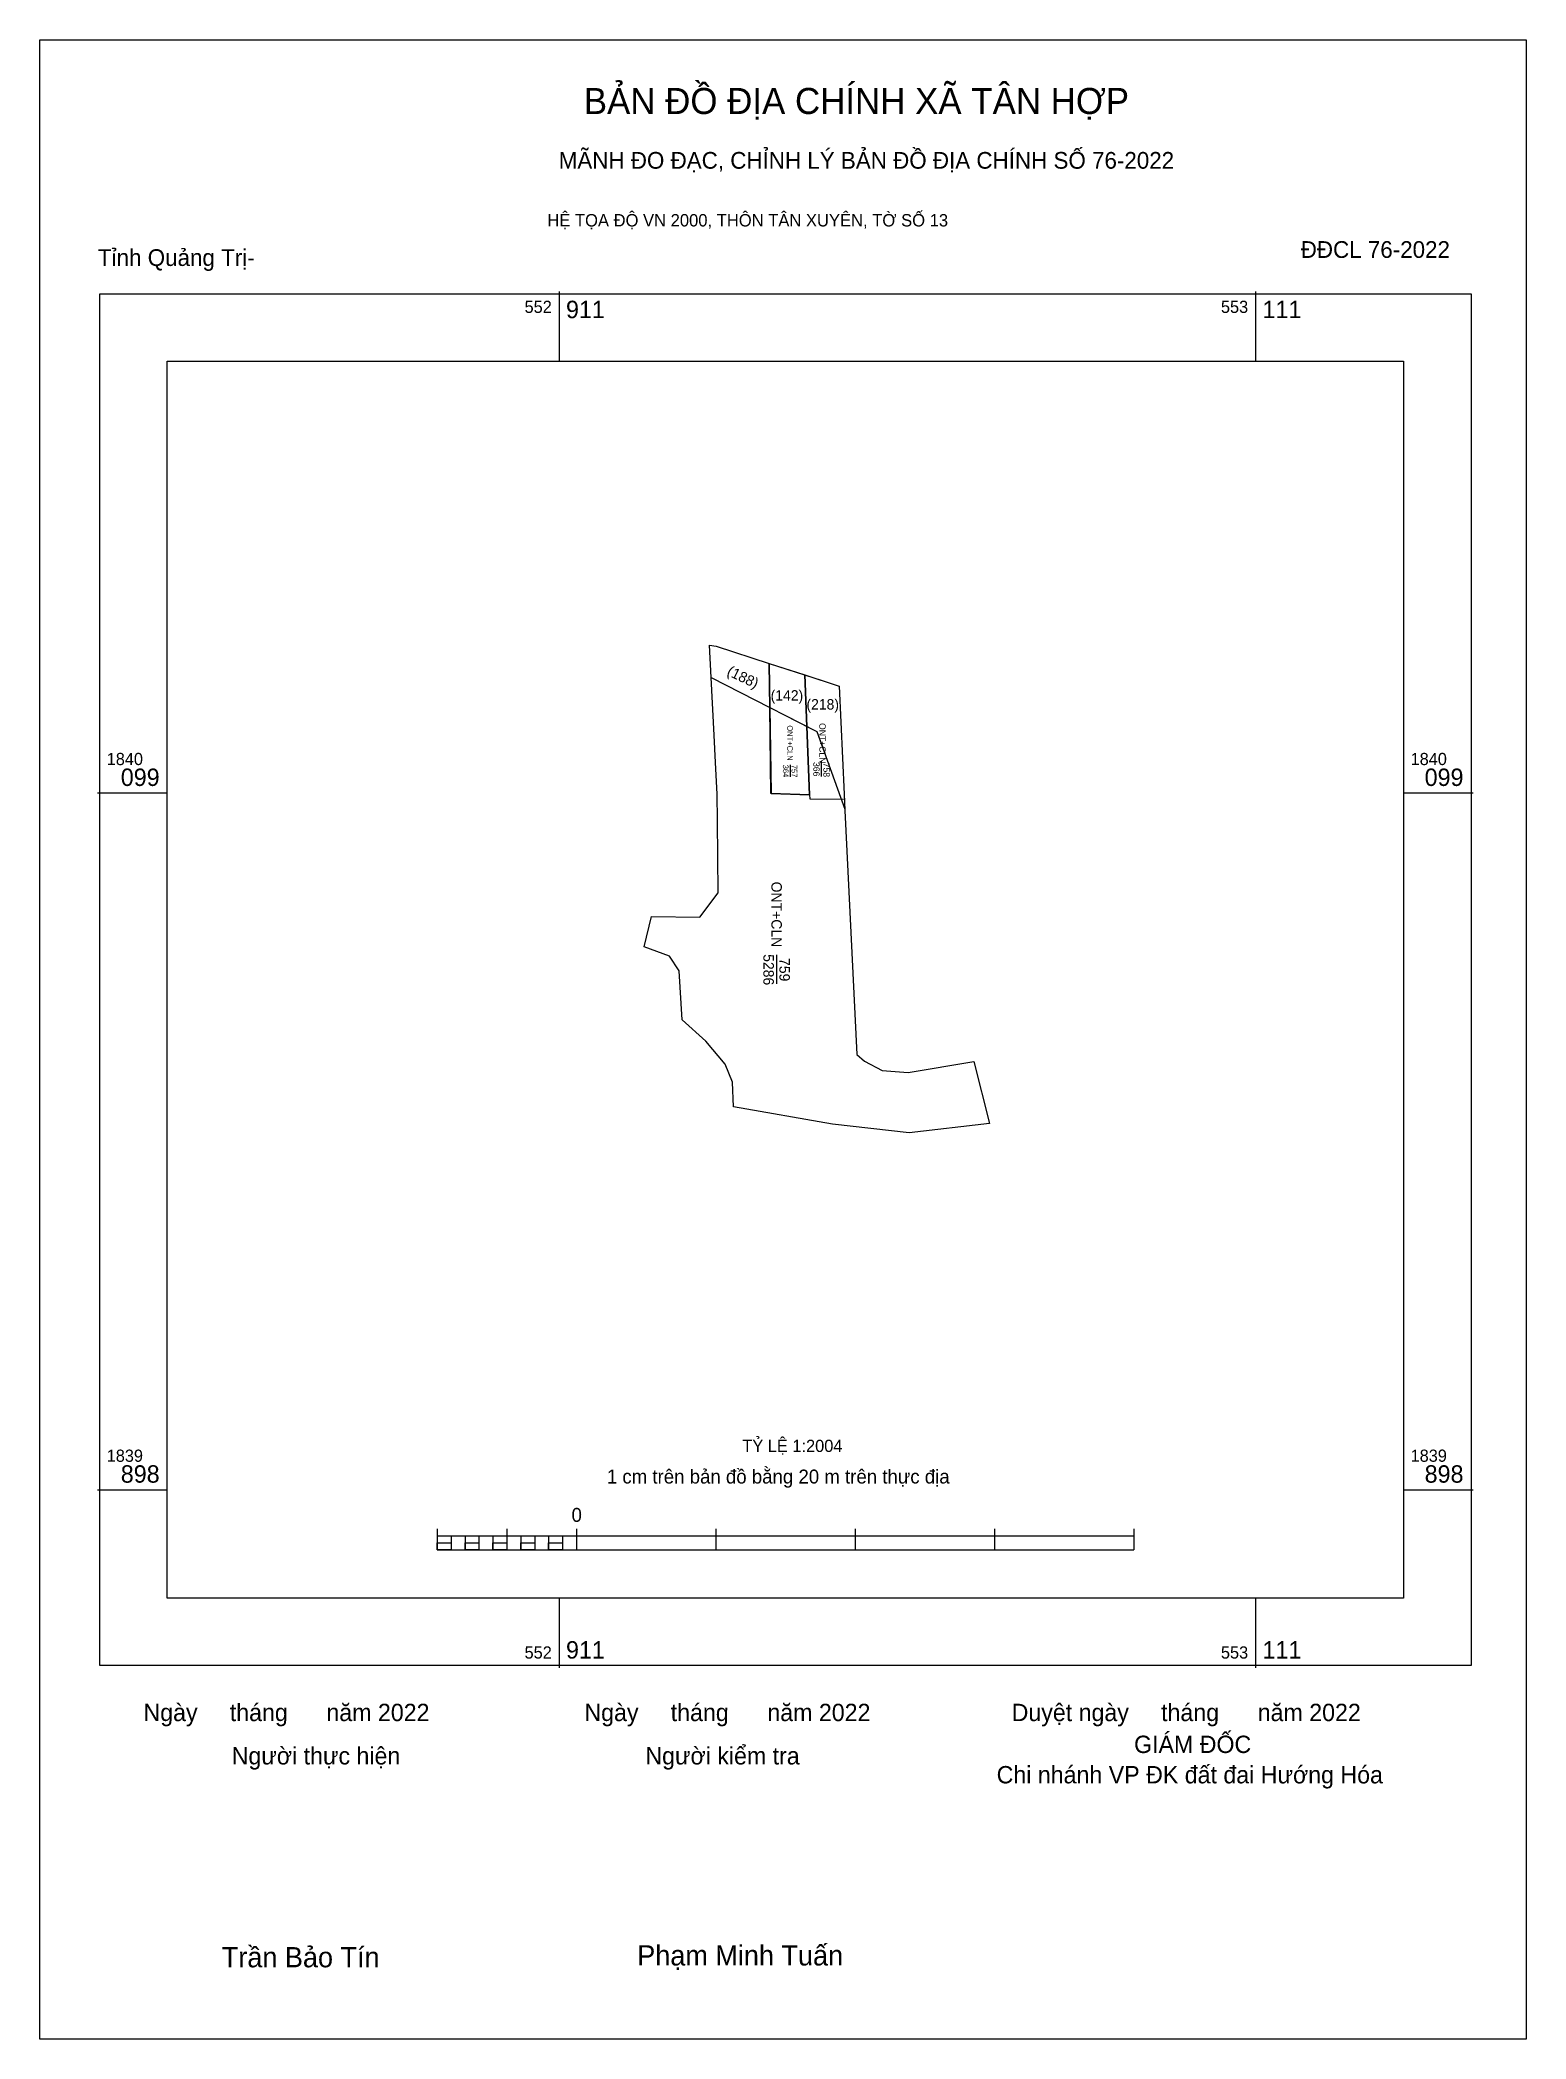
# Model space of a CAD drawing. Extents: x 552762 to 553190, y 1839741 to 1840316.
import ezdxf

# ---------------------------------------------------------------- set-up
doc = ezdxf.new("R2010")
doc.units = 0
for name, color, linetype in [('Level 10', 7, 'Continuous'), ('Level 13', 7, 'Continuous'), ('Level 15', 7, 'Continuous'), ('Level 27', 7, 'Continuous'), ('Level 59', 7, 'Continuous'), ('Level 6', 7, 'Continuous'), ('Level 62', 7, 'Continuous'), ('Level 63', 7, 'Continuous'), ('Level 9', 7, 'Continuous')]:
    doc.layers.add(name, color=color, linetype=linetype)

msp = doc.modelspace()

# ---------------------------------------------------------------- linework, layer by layer
at = {"layer": 'Level 10'}
for p, q in [((552955.23, 1840132.23), (552954.74, 1840141.54)), ((552954.74, 1840141.54), (552956.65, 1840141.23)), ((552956.65, 1840141.23), (552971.99, 1840136.3)), ((552971.99, 1840136.3), (552972.15, 1840123.59)), ((552982.78, 1840118.1), (552982.21, 1840132.96)), ((552982.21, 1840132.96), (552992.11, 1840129.78)), ((552956.09, 1840115.66), (552955.23, 1840132.23)), ((552992.11, 1840129.78), (552993.49, 1840098.72)), ((552972.15, 1840123.59), (552972.48, 1840098.9)), ((552956.5, 1840107.75), (552956.09, 1840115.66)), ((552983.54, 1840098.46), (552982.78, 1840118.1)), ((552956.97, 1840098.69), (552956.5, 1840107.75)), ((552957.1, 1840091.03), (552956.97, 1840098.69)), ((552972.48, 1840098.9), (552983.56, 1840098.5)), ((552993.51, 1840098.77), (552993.74, 1840093.94)), ((552993.74, 1840093.94), (552997.2, 1840023.82)), ((552957.29, 1840070.28), (552957.1, 1840091.03)), ((552952.01, 1840063.26), (552957.29, 1840070.28)), ((552935.97, 1840054.79), (552938.04, 1840063.46)), ((552938.04, 1840063.46), (552952.01, 1840063.26)), ((552943.24, 1840052.12), (552935.97, 1840054.79)), ((552946.05, 1840047.86), (552943.24, 1840052.12)), ((552946.9, 1840033.8), (552946.05, 1840047.86)), ((552953.74, 1840027.67), (552946.9, 1840033.8)), ((552959.28, 1840021.02), (552953.74, 1840027.67)), ((552997.2, 1840023.82), (552999.38, 1840021.87)), ((552961.39, 1840015.84), (552959.28, 1840021.02)), ((552999.38, 1840021.87), (553004.46, 1840019.24)), ((553004.46, 1840019.24), (553011.95, 1840018.64)), ((553011.95, 1840018.64), (553030.8, 1840021.74)), ((553030.8, 1840021.74), (553035.31, 1840003.96)), ((552961.64, 1840008.76), (552961.39, 1840015.84)), ((552990.19, 1840003.76), (552961.64, 1840008.76)), ((553012.27, 1840001.26), (552990.19, 1840003.76)), ((553035.31, 1840003.96), (553012.27, 1840001.26))]:
    msp.add_line(p, q, dxfattribs=at)
msp.add_lwpolyline([(552983.54, 1840098.46), (552972.46, 1840098.85), (552972.13, 1840123.54), (552971.97, 1840136.25), (552982.21, 1840132.96), (552982.78, 1840118.1)], close=True, dxfattribs=at)
at = {"layer": 'Level 13'}
msp.add_line((552986.93, 1840108.2), (552986.93, 1840103.74), dxfattribs=at)
msp.add_lwpolyline([(552983.54, 1840098.51), (552983.61, 1840097.3), (552993.58, 1840097.26)], dxfattribs=at)
at = {"layer": 'Level 15'}
msp.add_lwpolyline([(552762.14, 1840315.61), (553189.71, 1840315.61), (553189.71, 1839740.62), (552762.14, 1839740.62)], close=True, dxfattribs=at)
at = {"layer": 'Level 27'}
for p, q in [((552971.97, 1840136.25), (552987.23, 1840131.35)), ((552935.97, 1840054.79), (552935.97, 1840054.77)), ((552953.74, 1840027.67), (552953.72, 1840027.66)), ((552961.64, 1840008.76), (552961.64, 1840008.74))]:
    msp.add_line(p, q, dxfattribs=at)
at = {"layer": 'Level 59'}
for points in [[(552955.23, 1840132.23), (552972.13, 1840123.6)], [(552972.15, 1840123.59), (552985.66, 1840116.69), (552987.92, 1840110.44)], [(552978.27, 1840120.47), (552985.66, 1840116.69), (552993.76, 1840094.33)]]:
    msp.add_lwpolyline(points, dxfattribs=at)
at = {"layer": 'Level 62'}
msp.add_lwpolyline([(552798.75, 1840223.2), (553154.49, 1840223.2), (553154.49, 1839867.46), (552798.75, 1839867.46)], close=True, dxfattribs=at)
at = {"layer": 'Level 63'}
for p, q in [((552911.48, 1840243.24), (552911.48, 1840223.2)), ((553111.89, 1840243.24), (553111.89, 1840223.2)), ((552778.71, 1840099.03), (552798.75, 1840099.03)), ((553154.49, 1840099.03), (553174.53, 1840099.03)), ((552778.71, 1839898.63), (552798.75, 1839898.63)), ((553154.49, 1839898.63), (553174.53, 1839898.63)), ((552876.42, 1839887.37), (552876.42, 1839881.36)), ((552896.46, 1839887.37), (552896.46, 1839881.36)), ((552916.5, 1839887.37), (552916.5, 1839881.36)), ((552956.58, 1839887.37), (552956.58, 1839881.36)), ((552996.66, 1839887.37), (552996.66, 1839881.36)), ((553036.74, 1839887.37), (553036.74, 1839881.36)), ((553076.82, 1839887.37), (553076.82, 1839881.36)), ((552876.42, 1839885.36), (553076.82, 1839885.36)), ((552876.42, 1839881.36), (553076.82, 1839881.36)), ((552880.43, 1839885.36), (552880.43, 1839881.36)), ((552884.44, 1839885.36), (552884.44, 1839881.36)), ((552888.45, 1839885.36), (552888.45, 1839881.36)), ((552892.45, 1839885.36), (552892.45, 1839881.36)), ((552896.46, 1839885.36), (552896.46, 1839881.36)), ((552900.47, 1839885.36), (552900.47, 1839881.36)), ((552904.48, 1839885.36), (552904.48, 1839881.36)), ((552908.49, 1839885.36), (552908.49, 1839881.36)), ((552912.49, 1839885.36), (552912.49, 1839881.36)), ((552916.5, 1839885.36), (552916.5, 1839881.36)), ((552911.48, 1839867.46), (552911.48, 1839847.42)), ((553111.89, 1839867.46), (553111.89, 1839847.42))]:
    msp.add_line(p, q, dxfattribs=at)
for points in [[(552779.34, 1840242.61), (553173.91, 1840242.61), (553173.91, 1839848.05), (552779.34, 1839848.05)], [(552876.42, 1839883.36), (552880.43, 1839883.36), (552880.43, 1839881.36), (552876.42, 1839881.36)], [(552876.42, 1839883.36), (552880.43, 1839883.36), (552880.43, 1839881.36), (552876.42, 1839881.36)], [(552884.44, 1839883.36), (552888.45, 1839883.36), (552888.45, 1839881.36), (552884.44, 1839881.36)], [(552892.45, 1839883.36), (552896.46, 1839883.36), (552896.46, 1839881.36), (552892.45, 1839881.36)], [(552900.47, 1839883.36), (552904.48, 1839883.36), (552904.48, 1839881.36), (552900.47, 1839881.36)], [(552908.49, 1839883.36), (552912.49, 1839883.36), (552912.49, 1839881.36), (552908.49, 1839881.36)]]:
    msp.add_lwpolyline(points, close=True, dxfattribs=at)
at = {"layer": 'Level 9'}
for p, q in [((552977.94, 1840107.14), (552977.94, 1840103.64)), ((552974.08, 1840052.48), (552974.08, 1840044.13))]:
    msp.add_line(p, q, dxfattribs=at)

# ---------------------------------------------------------------- texts
at = {"layer": 'Level 13'}
for s, height, p in [('ONT+CLN', 1.62, (552977.13, 1840118.48)), ('ONT+CLN', 1.848, (552986.37, 1840119.13)), ('364', 1.62, (552975.89, 1840107.15)), ('757', 1.62, (552978.38, 1840107.13)), ('366', 1.848, (552984.63, 1840107.92)), ('758', 1.848, (552987.54, 1840107.72)), ('ONT+CLN', 3.006, (552972.58, 1840073.52)), ('5286', 3.006, (552970.28, 1840052.66)), ('759', 3.006, (552974.89, 1840051.54))]:
    msp.add_text(s, height=height, rotation=270, dxfattribs=at).set_placement(p)
at = {"layer": 'Level 6'}
msp.add_text('TỶ LỆ 1:2004', height=3.5229, dxfattribs=at).set_placement((552964.22, 1839909.47))
at = {"layer": 'Level 63'}
for s, height, p in [('BẢN ĐỒ ĐỊA CHÍNH XÃ TÂN HỢP', 7.5024, (552918.61, 1840294.31)), ('MÃNH ĐO ĐẠC, CHỈNH LÝ BẢN ĐỒ ĐỊA CHÍNH SỐ 76-2022', 4.8141, (552911.39, 1840278.58)), ('HỆ TỌA ĐỘ VN 2000, THÔN TÂN XUYÊN, TỜ SỐ 13', 3.5636, (552908.12, 1840261.97)), ('552', 3.507, (552901.57, 1840237.1)), ('911', 5.01, (552913.49, 1840235.6)), ('553', 3.507, (553101.93, 1840237.1)), ('111', 5.01, (553113.89, 1840235.6)), ('1840', 3.507, (552781.34, 1840107.05)), ('1840', 3.507, (553156.5, 1840107.05)), ('099', 5.01, (552785.39, 1840101.04)), ('099', 5.01, (553160.54, 1840101.04)), ('1839', 3.507, (552781.34, 1839906.65)), ('1839', 3.507, (553156.5, 1839906.65)), ('898', 5.01, (552785.39, 1839900.64)), ('1 cm trên bản đồ bằng 20 m trên thực địa', 4.0081, (552925.24, 1839900.4)), ('898', 5.01, (553160.54, 1839900.64)), ('0', 4.01, (552915.08, 1839889.37)), ('552', 3.507, (552901.57, 1839850.05)), ('911', 5.01, (552913.49, 1839850.05)), ('553', 3.507, (553101.93, 1839850.05)), ('111', 5.01, (553113.89, 1839850.05)), ('Ngày     tháng      năm 2022', 4.9867, (552791.92, 1839832.06)), ('Ngày     tháng      năm 2022', 4.9867, (552918.79, 1839832.06)), ('Duyệt ngày     tháng      năm 2022', 4.9867, (553041.71, 1839832.06)), ('GIÁM ĐỐC', 4.987, (553076.93, 1839822.89)), ('Người thực hiện', 4.9867, (552817.3, 1839819.59)), ('Người kiểm tra', 4.9867, (552936.32, 1839819.59)), ('Chi nhánh VP ĐK đất đai Hướng Hóa', 4.9867, (553037.39, 1839814.15)), ('Trần Bảo Tín', 5.8164, (552814.46, 1839761.25)), ('Phạm Minh Tuấn', 5.8164, (552933.99, 1839761.77))]:
    msp.add_text(s, height=height, dxfattribs=at).set_placement(p)
at = {"layer": 'Level 9'}
for s, height, p in [('Tỉnh Quảng Trị-', 4.8141, (552778.82, 1840250.61)), ('ĐĐCL 76-2022', 4.8141, (553124.88, 1840252.93)), ('(142)', 3, (552972.37, 1840125.59)), ('(218)', 3, (552982.67, 1840123.02))]:
    msp.add_text(s, height=height, dxfattribs=at).set_placement(p)
msp.add_text('(188)', height=3, rotation=334.38364, dxfattribs=at).set_placement((552959.55, 1840133.04))

doc.saveas('drawing.dxf')
